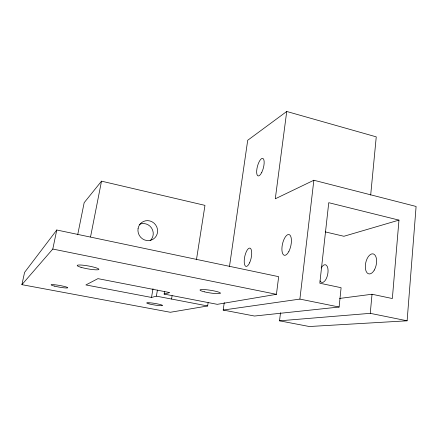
<?xml version="1.0" encoding="UTF-8"?>
<svg xmlns="http://www.w3.org/2000/svg" width="438" height="438" viewBox="0 0 438 438"><rect width="100%" height="100%" fill="white"/><g stroke="black" fill="none" stroke-linecap="round" stroke-linejoin="round"><path stroke-width="0.66" d="M280.523 312.721L279.521 320.819L309.348 326.524L407.121 320.802L416.1 206.462L313.854 180.248L275.294 198.797L286.731 111.476L376.253 136.859L370.679 195.063M224.261 302.614L223.188 310.055L254.483 316.033L339.111 307.033L341.103 287.711L319.811 283.216L328.752 202.695L398.974 220.117L392.349 298.541L372.021 294.248L339.543 298.448M279.521 320.819L370.263 313.34L372.021 294.248M223.188 310.055L299.888 299.094L313.854 180.248M164.584 291.385L164.135 294.073L217.281 304.333L276.438 294.325L278.667 276.674L56.781 229.999L24.577 272.392L21.9 284.667L170.349 312.278L207.639 305.965L208.132 302.685M229.441 266.764L247.705 140.28L286.731 111.476M196.443 259.778L204.973 205.373L101.512 181.162L84.162 202.695L77.69 234.779M171.559 299.055L172.101 295.727M164.135 294.073L169.72 292.579L97.937 278.639L85.897 284.941L151.51 297.451L156.388 296.148L157.412 290.087M151.51 297.451L153.004 288.702M90.546 236.876L101.512 181.162M21.9 284.667L52.79 249.047L56.781 229.999M398.974 220.117L343.912 236.274L325.281 231.899M156.388 296.148L207.639 305.965M52.79 249.047L276.438 294.325M299.888 299.094L339.111 307.033M370.263 313.34L407.121 320.802M139.246 224.448A9.882 9.521 56.2 0 1 151.537 227.995A9.882 9.521 56.2 0 1 150.157 240.714M321.207 268.001A9.045 4.161 -78.6 0 1 327.301 266.534A9.045 4.161 -78.6 0 1 326.19 278.858A9.045 4.161 -78.6 0 1 320.047 280.895M54.378 286.096A8.431 0.849 10 0 0 67.693 287.859A8.431 0.849 10 0 0 56.316 284.952A8.431 0.849 10 0 0 54.378 286.096M148.986 303.868A7.994 0.799 9.2 0 0 162.219 305.642A7.994 0.799 9.2 0 0 152.648 303.101A7.994 0.799 9.2 0 0 148.986 303.868M204.3 291.807A10.375 1.347 8.8 0 0 220.418 293.257A10.375 1.347 8.8 0 0 205.904 289.704A10.375 1.347 8.8 0 0 204.3 291.807M81.057 267.333A11.016 1.473 10.1 0 0 98.742 269.551A11.016 1.473 10.1 0 0 84.392 265.362A11.016 1.473 10.1 0 0 81.057 267.333M138.069 228.565A10.118 9.718 56.3 0 0 151.17 240.128A10.118 9.718 56.3 0 0 154.066 223.183A10.118 9.718 56.3 0 0 138.069 228.565M261.793 172.293A9.061 3.071 -75.3 0 0 262.751 158.397A9.061 3.071 -75.3 0 0 256.695 170.76A9.061 3.071 -75.3 0 0 261.793 172.293M249.616 262.8A9.351 3.29 -78.1 0 0 250.054 248.154A9.351 3.29 -78.1 0 0 244.218 260.813A9.351 3.29 -78.1 0 0 249.616 262.8M288.899 251.352A10.632 4.271 -77.5 0 0 289.173 234.598A10.632 4.271 -77.5 0 0 281.902 248.795A10.632 4.271 -77.5 0 0 288.899 251.352M374.309 270.038A10.238 5.349 -77.8 0 0 373.231 253.903A10.238 5.349 -77.8 0 0 365.336 267.711A10.238 5.349 -77.8 0 0 374.309 270.038"/></g></svg>
